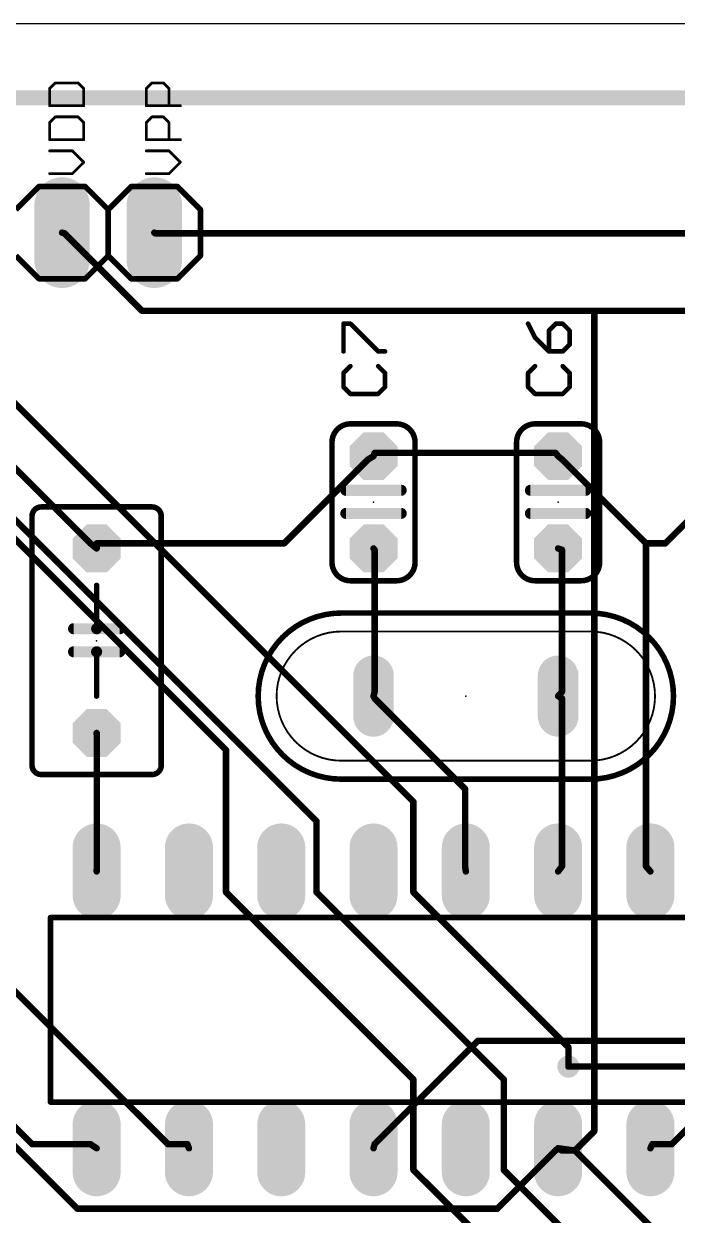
# Model space of a CAD drawing. Extents: x 0 to 100, y 0 to 50.
# Drawn here: x 22.17 to 40.15, y 17.25 to 50.04 of the extents above; entities that cross this region are included whole.
import ezdxf

# ---------------------------------------------------------------- set-up
doc = ezdxf.new("R2010")
doc.units = 0
for name, color, linetype in [('1', 14, 'CONTINUOUS'), ('16', 174, 'CONTINUOUS'), ('17', 94, 'CONTINUOUS'), ('18', 94, 'CONTINUOUS'), ('20', 178, 'CONTINUOUS'), ('21', 251, 'CONTINUOUS'), ('23', 178, 'CONTINUOUS'), ('25', 251, 'CONTINUOUS')]:
    doc.layers.add(name, color=color, linetype=linetype)

# ---------------------------------------------------------------- blocks, each defined once
blk = doc.blocks.new('OCTAGONP')
at = {"const_width": 0.5}
blk.add_lwpolyline([(-0.25, -0.1036), (-0.25, 0.1036), (-0.1036, 0.25), (0.1036, 0.25), (0.25, 0.1036), (0.25, -0.1036), (0.1036, -0.25), (-0.1036, -0.25), (-0.25, -0.1036), (-0.25, 0.1036)], dxfattribs=at)
blk = doc.blocks.new('LONGP100')
at = {"const_width": 1}
blk.add_lwpolyline([(-0.5, 0), (0.5, 0)], dxfattribs=at)
at = {"const_width": 0.5}
for points in [[(-0.5, 0.25, 1), (-0.5, -0.25)], [(0.5, -0.25, 1), (0.5, 0.25)]]:
    blk.add_lwpolyline(points, format="xyb", dxfattribs=at)
blk = doc.blocks.new('ROUNDV')
at = {"const_width": 0.5}
blk.add_lwpolyline([(0, -0.25, 1), (0, 0.25, 1), (0, -0.25)], format="xyb", dxfattribs=at)

msp = doc.modelspace()

# ---------------------------------------------------------------- linework, layer by layer
at = {"layer": '1', "const_width": 0.1778}
for points in [[(47.2948, 43.2054), (39.8272, 35.7378)], [(24.003, 35.7378), (20.8026, 38.9382)], [(31.6484, 38.0492), (29.337, 35.7378)], [(31.6484, 38.0492), (31.796, 38.138)], [(31.8262, 38.227), (31.796, 38.138)], [(31.8262, 38.227), (36.8046, 38.227)], [(36.8046, 38.227), (36.876, 38.138)], [(36.9824, 38.0492), (36.876, 38.138)], [(36.9824, 38.0492), (39.2938, 35.7378)], [(24.003, 35.7378), (24.176, 35.598)], [(24.1808, 35.7378), (24.176, 35.598)], [(29.337, 35.7378), (24.1808, 35.7378)], [(39.2938, 35.7378), (39.2938, 26.8478)], [(39.8272, 35.7378), (39.2938, 35.7378)], [(31.8262, 35.56), (31.796, 35.598)], [(31.8262, 35.56), (31.8262, 31.6484)], [(36.9824, 35.56), (36.876, 35.598)], [(36.9824, 35.56), (36.9824, 31.6484)], [(31.8262, 31.6484), (31.796, 31.534)], [(31.8262, 31.4706), (31.796, 31.534)], [(31.8262, 31.4706), (34.3154, 28.9814)], [(36.9824, 31.6484), (36.876, 31.534)], [(36.9824, 31.4706), (36.876, 31.534)], [(36.9824, 31.4706), (36.9824, 26.8478)], [(24.1808, 30.4038), (24.176, 30.518)], [(24.1808, 30.4038), (24.1808, 26.8478)], [(34.3154, 28.9814), (34.3154, 26.8478)], [(24.1808, 26.8478), (24.176, 26.708)], [(34.3154, 26.8478), (34.336, 26.708)], [(36.9824, 26.8478), (36.876, 26.708)], [(39.2938, 26.8478), (39.416, 26.708)], [(15.113, 26.4922), (22.4028, 19.2024)], [(31.8262, 19.2024), (34.671, 22.0472)], [(34.671, 22.0472), (59.0296, 22.0472)], [(37.1602, 21.336), (54.4068, 21.336)], [(23.6474, 17.4244), (20.8026, 20.2692)], [(22.4028, 19.2024), (24.003, 19.2024)], [(24.003, 19.2024), (24.176, 19.088)], [(31.8262, 19.2024), (31.796, 19.088)], [(36.8046, 19.0246), (35.2044, 17.4244)], [(36.8046, 19.0246), (36.876, 19.088)], [(35.2044, 17.4244), (23.6474, 17.4244)]]:
    msp.add_lwpolyline(points, dxfattribs=at)
at = {"layer": '1', "const_width": 0.0889}
for points in [[(31.6255, 38.0873, 1), (31.6713, 38.0111)], [(31.6798, 38.0178, 1), (31.617, 38.0806)], [(31.7539, 38.1523, 1), (31.8381, 38.1237)], [(31.8189, 38.0999, 1), (31.7731, 38.1761)], [(31.8262, 38.2715, 1), (31.8262, 38.1826)], [(31.8683, 38.2127, 1), (31.7841, 38.2413)], [(36.8393, 38.2548, 1), (36.7699, 38.1992)], [(36.8046, 38.1826, 1), (36.8046, 38.2715)], [(36.9045, 38.1721, 1), (36.8475, 38.1039)], [(36.8413, 38.1102, 1), (36.9107, 38.1658)], [(37.0138, 38.0806, 1), (36.951, 38.0178)], [(36.9539, 38.0151, 1), (37.0109, 38.0833)], [(24.0309, 35.7724, 1), (23.9751, 35.7032)], [(23.9716, 35.7064, 1), (24.0344, 35.7692)], [(24.1808, 35.7822, 1), (24.1808, 35.6934)], [(24.2252, 35.7363, 1), (24.1364, 35.7393)], [(29.3056, 35.7692, 1), (29.3684, 35.7064)], [(29.337, 35.6934, 1), (29.337, 35.7822)], [(39.2938, 35.7822, 1), (39.2938, 35.6934)], [(39.3383, 35.7378, 1), (39.2494, 35.7378)], [(39.2624, 35.7064, 1), (39.3252, 35.7692)], [(39.7958, 35.7692, 1), (39.8586, 35.7064)], [(39.8272, 35.6934, 1), (39.8272, 35.7822)], [(24.1316, 35.5995, 1), (24.2204, 35.5965)], [(24.1481, 35.5634, 1), (24.2039, 35.6326)], [(31.8308, 35.6257, 1), (31.7612, 35.5703)], [(31.8707, 35.56, 1), (31.7817, 35.56)], [(31.7914, 35.5323, 1), (31.861, 35.5877)], [(36.891, 35.6399, 1), (36.861, 35.5561)], [(37.0268, 35.56, 1), (36.938, 35.56)], [(36.9674, 35.5181, 1), (36.9974, 35.6019)], [(31.8361, 31.5531, 1), (31.7559, 31.5149)], [(31.753, 31.5453, 1), (31.839, 31.5227)], [(31.7817, 31.6484, 1), (31.8707, 31.6484)], [(31.8576, 31.502, 1), (31.7948, 31.4392)], [(31.8692, 31.6371, 1), (31.7832, 31.6597)], [(31.7861, 31.4515, 1), (31.8663, 31.4897)], [(36.8988, 31.5722, 1), (36.8532, 31.4958)], [(36.8435, 31.5643, 1), (36.9085, 31.5037)], [(36.938, 31.6484, 1), (37.0268, 31.6484)], [(37.0268, 31.4706, 1), (36.938, 31.4706)], [(37.0149, 31.6181, 1), (36.9499, 31.6787)], [(36.9596, 31.4324, 1), (37.0052, 31.5088)], [(24.2204, 30.5199, 1), (24.1316, 30.5161)], [(24.2253, 30.4038, 1), (24.1364, 30.4038)], [(24.1364, 30.4019, 1), (24.2252, 30.4057)], [(34.3599, 28.9814, 1), (34.271, 28.9814)], [(34.284, 28.95, 1), (34.3468, 29.0128)], [(24.2252, 26.8463, 1), (24.1364, 26.8493)], [(24.1364, 26.8478, 1), (24.2253, 26.8478)], [(34.3594, 26.8543, 1), (34.2714, 26.8413)], [(34.271, 26.8478, 1), (34.3599, 26.8478)], [(36.938, 26.8478, 1), (37.0268, 26.8478)], [(37.0178, 26.8209, 1), (36.947, 26.8747)], [(39.3273, 26.8771, 1), (39.2603, 26.8185)], [(39.2494, 26.8478, 1), (39.3383, 26.8478)], [(24.1316, 26.7095, 1), (24.2204, 26.7065)], [(34.292, 26.7015, 1), (34.38, 26.7145)], [(36.8406, 26.7349, 1), (36.9114, 26.6811)], [(39.3825, 26.6787, 1), (39.4495, 26.7373)], [(34.671, 22.0917, 1), (34.671, 22.0027)], [(34.7024, 22.0158, 1), (34.6396, 22.0786)], [(37.1602, 21.3805, 1), (37.1602, 21.2916)], [(22.4028, 19.2469, 1), (22.4028, 19.1579)], [(22.3714, 19.171, 1), (22.4342, 19.2338)], [(24.0275, 19.2395, 1), (23.9785, 19.1653)], [(24.003, 19.1579, 1), (24.003, 19.2469)], [(24.1515, 19.0509, 1), (24.2005, 19.1251)], [(31.753, 19.0993, 1), (31.839, 19.0767)], [(31.7948, 19.2338, 1), (31.8576, 19.171)], [(31.8692, 19.1911, 1), (31.7832, 19.2137)], [(36.7751, 19.0578, 1), (36.8341, 18.9914)], [(36.836, 18.9932, 1), (36.7732, 19.056)], [(36.9055, 19.0548, 1), (36.8465, 19.1212)], [(23.6474, 17.4689, 1), (23.6474, 17.38)], [(23.616, 17.393, 1), (23.6788, 17.4558)], [(35.173, 17.4558, 1), (35.2358, 17.393)], [(35.2044, 17.38, 1), (35.2044, 17.4689)]]:
    msp.add_lwpolyline(points, format="xyb", dxfattribs=at)
at = {"layer": '16'}
for points, const_width in [([(2, 48), (98, 48)], 0.4064), ([(23.2918, 44.2722), (23.224, 44.29)], 0.1778), ([(25.4254, 42.1386), (23.2918, 44.2722)], 0.1778), ([(25.781, 44.2722), (25.764, 44.29)], 0.1778), ([(50.3174, 44.2722), (25.781, 44.2722)], 0.1778), ([(18.3134, 43.2054), (32.893, 28.6258)], 0.1778), ([(15.6464, 42.1386), (27.7368, 30.0482)], 0.1778), ([(37.8714, 42.1386), (25.4254, 42.1386)], 0.1778), ([(49.0728, 42.1386), (37.8714, 42.1386)], 0.1778), ([(37.8714, 19.558), (37.8714, 42.1386)], 0.1778), ([(16.7132, 41.6052), (30.226, 28.0924)], 0.1778), ([(27.7368, 30.0482), (27.7368, 26.1366)], 0.1778), ([(32.893, 28.6258), (32.893, 26.1366)], 0.1778), ([(30.226, 28.0924), (30.226, 26.1366)], 0.1778), ([(27.7368, 26.1366), (32.893, 20.9804)], 0.1778), ([(30.226, 26.1366), (35.3822, 20.9804)], 0.1778), ([(32.893, 26.1366), (37.1602, 21.8694)], 0.1778), ([(19.9136, 25.4254), (26.1366, 19.2024)], 0.1778), ([(45.8724, 25.0698), (40.005, 19.2024)], 0.1778), ([(37.1602, 21.8694), (37.1602, 21.336)], 0.1778), ([(32.893, 20.9804), (32.893, 18.4912)], 0.1778), ([(35.3822, 20.9804), (35.3822, 18.4912)], 0.1778), ([(37.338, 19.0246), (37.8714, 19.558)], 0.1778), ([(26.1366, 19.2024), (26.67, 19.2024)], 0.1778), ([(26.67, 19.2024), (26.716, 19.088)], 0.1778), ([(36.9824, 19.0246), (36.876, 19.088)], 0.1778), ([(37.338, 19.0246), (36.876, 19.088)], 0.1778), ([(37.338, 19.0246), (36.9824, 19.0246)], 0.1778), ([(40.894, 15.4686), (37.338, 19.0246)], 0.1778), ([(39.4716, 19.2024), (39.416, 19.088)], 0.1778), ([(40.005, 19.2024), (39.4716, 19.2024)], 0.1778), ([(32.893, 18.4912), (38.4048, 12.9794)], 0.1778), ([(35.3822, 18.4912), (40.5384, 13.335)], 0.1778)]:
    msp.add_lwpolyline(points, dxfattribs=dict(at, const_width=const_width))
at = {"layer": '16', "const_width": 0.0889}
for points in [[(23.2353, 44.333, 1), (23.2127, 44.247)], [(23.3232, 44.3036, 1), (23.2604, 44.2408)], [(23.2805, 44.2292, 1), (23.3031, 44.3152)], [(25.7961, 44.3207, 1), (25.7319, 44.2593)], [(25.781, 44.3167, 1), (25.781, 44.2278)], [(25.7489, 44.2415, 1), (25.8131, 44.3029)], [(25.4254, 42.1831, 1), (25.4254, 42.0942)], [(25.394, 42.1072, 1), (25.4568, 42.17)], [(37.8714, 42.1831, 1), (37.8714, 42.0942)], [(37.9158, 42.1386, 1), (37.827, 42.1386)], [(37.8714, 42.0942, 1), (37.8714, 42.1831)], [(27.7813, 30.0482, 1), (27.6924, 30.0482)], [(27.7054, 30.0168, 1), (27.7682, 30.0796)], [(32.9374, 28.6258, 1), (32.8486, 28.6258)], [(32.8616, 28.5944, 1), (32.9244, 28.6572)], [(30.2705, 28.0924, 1), (30.1816, 28.0924)], [(30.1946, 28.061, 1), (30.2574, 28.1238)], [(27.7682, 26.168, 1), (27.7054, 26.1052)], [(27.6924, 26.1366, 1), (27.7813, 26.1366)], [(30.2574, 26.168, 1), (30.1946, 26.1052)], [(30.1816, 26.1366, 1), (30.2705, 26.1366)], [(32.9244, 26.168, 1), (32.8616, 26.1052)], [(32.8486, 26.1366, 1), (32.9374, 26.1366)], [(37.2047, 21.8694, 1), (37.1158, 21.8694)], [(37.1288, 21.838, 1), (37.1916, 21.9008)], [(37.1158, 21.336, 1), (37.2047, 21.336)], [(32.9374, 20.9804, 1), (32.8486, 20.9804)], [(32.8616, 20.949, 1), (32.9244, 21.0118)], [(35.4267, 20.9804, 1), (35.3378, 20.9804)], [(35.3508, 20.949, 1), (35.4136, 21.0118)], [(37.827, 19.558, 1), (37.9158, 19.558)], [(37.9028, 19.5266, 1), (37.84, 19.5894)], [(26.1366, 19.2469, 1), (26.1366, 19.1579)], [(26.1052, 19.171, 1), (26.168, 19.2338)], [(26.7112, 19.219, 1), (26.6288, 19.1858)], [(26.67, 19.1579, 1), (26.67, 19.2469)], [(26.6748, 19.0714, 1), (26.7572, 19.1046)], [(36.8988, 19.1262, 1), (36.8532, 19.0498)], [(36.882, 19.132, 1), (36.87, 19.044)], [(36.9824, 19.0691, 1), (36.9824, 18.9801)], [(36.9596, 18.9864, 1), (37.0052, 19.0628)], [(37.3694, 19.056, 1), (37.3066, 18.9932)], [(37.3066, 19.056, 1), (37.3694, 18.9932)], [(37.332, 18.9806, 1), (37.344, 19.0686)], [(37.338, 18.9801, 1), (37.338, 19.0691)], [(39.376, 19.1074, 1), (39.456, 19.0686)], [(39.4716, 19.2469, 1), (39.4716, 19.1579)], [(39.5116, 19.183, 1), (39.4316, 19.2218)], [(39.9736, 19.2338, 1), (40.0364, 19.171)], [(40.005, 19.1579, 1), (40.005, 19.2469)], [(32.9244, 18.5226, 1), (32.8616, 18.4598)], [(32.8486, 18.4912, 1), (32.9374, 18.4912)], [(35.4136, 18.5226, 1), (35.3508, 18.4598)], [(35.3378, 18.4912, 1), (35.4267, 18.4912)]]:
    msp.add_lwpolyline(points, format="xyb", dxfattribs=at)
at = {"layer": '20'}
msp.add_line((100.046, 50.038), (0.046, 50.038), dxfattribs=at)
at = {"layer": '21'}
for points, const_width in [([(23.0381, 48.4122), (22.8813, 48.2554)], 0.0762), ([(22.8813, 48.2554), (22.8813, 47.7851)], 0.0762), ([(23.6651, 48.4122), (23.0381, 48.4122)], 0.0762), ([(23.8219, 48.2554), (23.6651, 48.4122)], 0.0762), ([(23.8219, 47.7851), (23.8219, 48.2554)], 0.0762), ([(25.5413, 48.2554), (25.6981, 48.4122)], 0.0762), ([(25.5413, 47.7851), (25.5413, 48.2554)], 0.0762), ([(25.6981, 48.4122), (26.0116, 48.4122)], 0.0762), ([(26.0116, 48.4122), (26.1684, 48.2554)], 0.0762), ([(26.1684, 48.2554), (26.1684, 47.7851)], 0.0762), ([(22.8813, 47.7851), (23.8219, 47.7851)], 0.0762), ([(26.4819, 47.7851), (25.5413, 47.7851)], 0.0762), ([(23.0381, 47.4767), (22.8813, 47.3199)], 0.0762), ([(22.8813, 47.3199), (22.8813, 46.8496)], 0.0762), ([(23.6651, 47.4767), (23.0381, 47.4767)], 0.0762), ([(23.8219, 47.3199), (23.6651, 47.4767)], 0.0762), ([(23.8219, 46.8496), (23.8219, 47.3199)], 0.0762), ([(25.5413, 47.3199), (25.6981, 47.4767)], 0.0762), ([(25.5413, 46.8496), (25.5413, 47.3199)], 0.0762), ([(25.6981, 47.4767), (26.0116, 47.4767)], 0.0762), ([(26.0116, 47.4767), (26.1684, 47.3199)], 0.0762), ([(26.1684, 47.3199), (26.1684, 46.8496)], 0.0762), ([(22.8813, 46.8496), (23.8219, 46.8496)], 0.0762), ([(23.5084, 46.5412), (22.8813, 46.5412)], 0.0762), ([(23.8219, 46.2276), (23.5084, 46.5412)], 0.0762), ([(26.4819, 46.8496), (25.5413, 46.8496)], 0.0762), ([(26.1684, 46.5412), (25.5413, 46.5412)], 0.0762), ([(26.4819, 46.2276), (26.1684, 46.5412)], 0.0762), ([(23.5084, 45.9141), (23.8219, 46.2276)], 0.0762), ([(26.1684, 45.9141), (26.4819, 46.2276)], 0.0762), ([(22.8813, 45.9141), (23.5084, 45.9141)], 0.0762), ([(25.5413, 45.9141), (26.1684, 45.9141)], 0.0762), ([(21.954, 44.925), (22.589, 45.56)], 0.1524), ([(22.589, 45.56), (23.859, 45.56)], 0.1524), ([(23.859, 45.56), (24.494, 44.925)], 0.1524), ([(24.494, 44.925), (25.129, 45.56)], 0.1524), ([(25.129, 45.56), (26.399, 45.56)], 0.1524), ([(27.034, 44.925), (26.399, 45.56)], 0.1524), ([(24.494, 43.655), (24.494, 44.925)], 0.1524), ([(27.034, 43.655), (27.034, 44.925)], 0.1524), ([(22.589, 43.02), (21.954, 43.655)], 0.1524), ([(24.494, 43.655), (23.859, 43.02)], 0.1524), ([(25.129, 43.02), (24.494, 43.655)], 0.1524), ([(26.399, 43.02), (27.034, 43.655)], 0.1524), ([(23.859, 43.02), (22.589, 43.02)], 0.1524), ([(26.399, 43.02), (25.129, 43.02)], 0.1524), ([(32.431, 39.027), (31.161, 39.027)], 0.1524), ([(37.511, 39.027), (36.241, 39.027)], 0.1524), ([(30.653, 38.519), (30.653, 35.217)], 0.1524), ([(32.939, 38.519), (32.939, 35.217)], 0.1524), ([(35.733, 38.519), (35.733, 35.217)], 0.1524), ([(38.019, 38.519), (38.019, 35.217)], 0.1524), ([(31.034, 37.1982), (32.558, 37.1982)], 0.3048), ([(36.114, 37.1982), (37.638, 37.1982)], 0.3048), ([(25.7, 36.741), (22.652, 36.741)], 0.1524), ([(22.398, 36.487), (22.398, 29.629)], 0.1524), ([(25.954, 29.629), (25.954, 36.487)], 0.1524), ([(31.034, 36.5632), (32.558, 36.5632)], 0.3048), ([(36.114, 36.5632), (37.638, 36.5632)], 0.3048), ([(32.431, 34.709), (31.161, 34.709)], 0.1524), ([(37.511, 34.709), (36.241, 34.709)], 0.1524), ([(24.176, 33.3882), (24.176, 34.582)], 0.1524), ([(37.765, 33.82), (30.907, 33.82)], 0.1524), ([(23.541, 33.3882), (24.176, 33.3882)], 0.3048), ([(24.176, 33.3882), (24.811, 33.3882)], 0.3048), ([(37.765, 33.312), (30.907, 33.312)], 0.0508), ([(23.541, 32.7532), (24.176, 32.7532)], 0.3048), ([(24.176, 32.7532), (24.811, 32.7532)], 0.3048), ([(24.176, 32.7532), (24.176, 31.534)], 0.1524), ([(30.907, 29.756), (37.765, 29.756)], 0.0508), ([(22.652, 29.375), (25.7, 29.375)], 0.1524), ([(30.907, 29.248), (37.765, 29.248)], 0.1524), ([(22.906, 25.438), (22.906, 20.358)], 0.1524), ([(58.339, 25.438), (22.906, 25.438)], 0.1524), ([(58.466, 20.358), (22.906, 20.358)], 0.1524)]:
    msp.add_lwpolyline(points, dxfattribs=dict(at, const_width=const_width))
for points, const_width in [([(22.9003, 48.2554, 1), (22.8622, 48.2554)], 0.0381), ([(22.8678, 48.2689, 1), (22.8948, 48.242)], 0.0381), ([(23.0381, 48.4313, 1), (23.0381, 48.3932)], 0.0381), ([(23.0515, 48.3987, 1), (23.0246, 48.4257)], 0.0381), ([(23.6786, 48.4257, 1), (23.6517, 48.3987)], 0.0381), ([(23.6651, 48.3932, 1), (23.6651, 48.4313)], 0.0381), ([(23.8409, 48.2554, 1), (23.8028, 48.2554)], 0.0381), ([(23.8084, 48.242, 1), (23.8354, 48.2689)], 0.0381), ([(25.5603, 48.2554, 1), (25.5222, 48.2554)], 0.0381), ([(25.5278, 48.2689, 1), (25.5548, 48.242)], 0.0381), ([(25.6981, 48.4313, 1), (25.6981, 48.3932)], 0.0381), ([(25.7115, 48.3987, 1), (25.6846, 48.4257)], 0.0381), ([(26.0251, 48.4257, 1), (25.9981, 48.3987)], 0.0381), ([(26.0116, 48.3932, 1), (26.0116, 48.4313)], 0.0381), ([(26.1874, 48.2554, 1), (26.1493, 48.2554)], 0.0381), ([(26.1549, 48.242, 1), (26.1818, 48.2689)], 0.0381), ([(22.8813, 47.8042, 1), (22.8813, 47.7661)], 0.0381), ([(22.8622, 47.7851, 1), (22.9003, 47.7851)], 0.0381), ([(23.8028, 47.7851, 1), (23.8409, 47.7851)], 0.0381), ([(23.8219, 47.7661, 1), (23.8219, 47.8042)], 0.0381), ([(25.5413, 47.8042, 1), (25.5413, 47.7661)], 0.0381), ([(25.5222, 47.7851, 1), (25.5603, 47.7851)], 0.0381), ([(26.1493, 47.7851, 1), (26.1874, 47.7851)], 0.0381), ([(26.4819, 47.7661, 1), (26.4819, 47.8042)], 0.0381), ([(22.9003, 47.3199, 1), (22.8622, 47.3199)], 0.0381), ([(22.8678, 47.3334, 1), (22.8948, 47.3064)], 0.0381), ([(23.0381, 47.4957, 1), (23.0381, 47.4576)], 0.0381), ([(23.0515, 47.4632, 1), (23.0246, 47.4902)], 0.0381), ([(23.6786, 47.4902, 1), (23.6517, 47.4632)], 0.0381), ([(23.6651, 47.4576, 1), (23.6651, 47.4957)], 0.0381), ([(23.8409, 47.3199, 1), (23.8028, 47.3199)], 0.0381), ([(23.8084, 47.3064, 1), (23.8354, 47.3334)], 0.0381), ([(25.5603, 47.3199, 1), (25.5222, 47.3199)], 0.0381), ([(25.5278, 47.3334, 1), (25.5548, 47.3064)], 0.0381), ([(25.6981, 47.4957, 1), (25.6981, 47.4576)], 0.0381), ([(25.7115, 47.4632, 1), (25.6846, 47.4902)], 0.0381), ([(26.0251, 47.4902, 1), (25.9981, 47.4632)], 0.0381), ([(26.0116, 47.4576, 1), (26.0116, 47.4957)], 0.0381), ([(26.1874, 47.3199, 1), (26.1493, 47.3199)], 0.0381), ([(26.1549, 47.3064, 1), (26.1818, 47.3334)], 0.0381), ([(22.8813, 46.8687, 1), (22.8813, 46.8306)], 0.0381), ([(22.8622, 46.8496, 1), (22.9003, 46.8496)], 0.0381), ([(22.8813, 46.5602, 1), (22.8813, 46.5221)], 0.0381), ([(23.5218, 46.5546, 1), (23.4949, 46.5277)], 0.0381), ([(23.5084, 46.5221, 1), (23.5084, 46.5602)], 0.0381), ([(23.8028, 46.8496, 1), (23.8409, 46.8496)], 0.0381), ([(23.8219, 46.8306, 1), (23.8219, 46.8687)], 0.0381), ([(25.5413, 46.8687, 1), (25.5413, 46.8306)], 0.0381), ([(25.5222, 46.8496, 1), (25.5603, 46.8496)], 0.0381), ([(25.5413, 46.5602, 1), (25.5413, 46.5221)], 0.0381), ([(26.1493, 46.8496, 1), (26.1874, 46.8496)], 0.0381), ([(26.1818, 46.5546, 1), (26.1549, 46.5277)], 0.0381), ([(26.1684, 46.5221, 1), (26.1684, 46.5602)], 0.0381), ([(26.4819, 46.8306, 1), (26.4819, 46.8687)], 0.0381), ([(23.8354, 46.2142, 1), (23.8084, 46.2411)], 0.0381), ([(23.8084, 46.2142, 1), (23.8354, 46.2411)], 0.0381), ([(26.4954, 46.2142, 1), (26.4684, 46.2411)], 0.0381), ([(26.4684, 46.2142, 1), (26.4954, 46.2411)], 0.0381), ([(22.8813, 45.9332, 1), (22.8813, 45.8951)], 0.0381), ([(23.4949, 45.9276, 1), (23.5218, 45.9006)], 0.0381), ([(23.5084, 45.8951, 1), (23.5084, 45.9332)], 0.0381), ([(25.5413, 45.9332, 1), (25.5413, 45.8951)], 0.0381), ([(26.1549, 45.9276, 1), (26.1818, 45.9006)], 0.0381), ([(26.1684, 45.8951, 1), (26.1684, 45.9332)], 0.0381), ([(22.589, 45.5981, 1), (22.589, 45.5219)], 0.0762), ([(22.6159, 45.5331, 1), (22.5621, 45.5869)], 0.0762), ([(23.8859, 45.5869, 1), (23.8321, 45.5331)], 0.0762), ([(23.859, 45.5219, 1), (23.859, 45.5981)], 0.0762), ([(25.129, 45.5981, 1), (25.129, 45.5219)], 0.0762), ([(25.1559, 45.5331, 1), (25.1021, 45.5869)], 0.0762), ([(26.4259, 45.5869, 1), (26.3721, 45.5331)], 0.0762), ([(26.399, 45.5219, 1), (26.399, 45.5981)], 0.0762), ([(24.5321, 44.925, 1), (24.4559, 44.925)], 0.0762), ([(24.4671, 44.9519, 1), (24.5209, 44.8981)], 0.0762), ([(24.4671, 44.8981, 1), (24.5209, 44.9519)], 0.0762), ([(27.0721, 44.925, 1), (26.9959, 44.925)], 0.0762), ([(27.0071, 44.8981, 1), (27.0609, 44.9519)], 0.0762), ([(24.4559, 43.655, 1), (24.5321, 43.655)], 0.0762), ([(24.5209, 43.6819, 1), (24.4671, 43.6281)], 0.0762), ([(24.5209, 43.6281, 1), (24.4671, 43.6819)], 0.0762), ([(26.9959, 43.655, 1), (27.0721, 43.655)], 0.0762), ([(27.0609, 43.6281, 1), (27.0071, 43.6819)], 0.0762), ([(22.589, 43.0581, 1), (22.589, 42.9819)], 0.0762), ([(22.5621, 42.9931, 1), (22.6159, 43.0469)], 0.0762), ([(23.8321, 43.0469, 1), (23.8859, 42.9931)], 0.0762), ([(23.859, 42.9819, 1), (23.859, 43.0581)], 0.0762), ([(25.129, 43.0581, 1), (25.129, 42.9819)], 0.0762), ([(25.1021, 42.9931, 1), (25.1559, 43.0469)], 0.0762), ([(26.3721, 43.0469, 1), (26.4259, 42.9931)], 0.0762), ([(26.399, 42.9819, 1), (26.399, 43.0581)], 0.0762), ([(31.161, 39.027, 0.4142), (30.653, 38.519)], 0.1524), ([(31.161, 39.0651, 1), (31.161, 38.9889)], 0.0762), ([(31.161, 38.9889, 1), (31.161, 39.0651)], 0.0762), ([(32.939, 38.519, 0.4142), (32.431, 39.027)], 0.1524), ([(32.431, 39.0651, 1), (32.431, 38.9889)], 0.0762), ([(32.431, 38.9889, 1), (32.431, 39.0651)], 0.0762), ([(36.241, 39.027, 0.4142), (35.733, 38.519)], 0.1524), ([(36.241, 39.0651, 1), (36.241, 38.9889)], 0.0762), ([(36.241, 38.9889, 1), (36.241, 39.0651)], 0.0762), ([(38.019, 38.519, 0.4142), (37.511, 39.027)], 0.1524), ([(37.511, 39.0651, 1), (37.511, 38.9889)], 0.0762), ([(37.511, 38.9889, 1), (37.511, 39.0651)], 0.0762), ([(30.6911, 38.519, 1), (30.6149, 38.519)], 0.0762), ([(30.6149, 38.519, 1), (30.6911, 38.519)], 0.0762), ([(32.9771, 38.519, 1), (32.9009, 38.519)], 0.0762), ([(32.9009, 38.519, 1), (32.9771, 38.519)], 0.0762), ([(35.7711, 38.519, 1), (35.6949, 38.519)], 0.0762), ([(35.6949, 38.519, 1), (35.7711, 38.519)], 0.0762), ([(38.0571, 38.519, 1), (37.9809, 38.519)], 0.0762), ([(37.9809, 38.519, 1), (38.0571, 38.519)], 0.0762), ([(31.034, 37.2744, 1), (31.034, 37.122)], 0.1524), ([(32.558, 37.122, 1), (32.558, 37.2744)], 0.1524), ([(36.114, 37.2744, 1), (36.114, 37.122)], 0.1524), ([(37.638, 37.122, 1), (37.638, 37.2744)], 0.1524), ([(22.652, 36.741, 0.4142), (22.398, 36.487)], 0.1524), ([(22.652, 36.7791, 1), (22.652, 36.7029)], 0.0762), ([(22.652, 36.7029, 1), (22.652, 36.7791)], 0.0762), ([(25.954, 36.487, 0.4142), (25.7, 36.741)], 0.1524), ([(25.7, 36.7791, 1), (25.7, 36.7029)], 0.0762), ([(25.7, 36.7029, 1), (25.7, 36.7791)], 0.0762), ([(22.4361, 36.487, 1), (22.3599, 36.487)], 0.0762), ([(22.3599, 36.487, 1), (22.4361, 36.487)], 0.0762), ([(25.9921, 36.487, 1), (25.9159, 36.487)], 0.0762), ([(25.9159, 36.487, 1), (25.9921, 36.487)], 0.0762), ([(31.034, 36.6394, 1), (31.034, 36.487)], 0.1524), ([(32.558, 36.487, 1), (32.558, 36.6394)], 0.1524), ([(36.114, 36.6394, 1), (36.114, 36.487)], 0.1524), ([(37.638, 36.487, 1), (37.638, 36.6394)], 0.1524), ([(30.653, 35.217, 0.4142), (31.161, 34.709)], 0.1524), ([(30.6911, 35.217, 1), (30.6149, 35.217)], 0.0762), ([(30.6149, 35.217, 1), (30.6911, 35.217)], 0.0762), ([(32.431, 34.709, 0.4142), (32.939, 35.217)], 0.1524), ([(32.9771, 35.217, 1), (32.9009, 35.217)], 0.0762), ([(32.9009, 35.217, 1), (32.9771, 35.217)], 0.0762), ([(35.733, 35.217, 0.4142), (36.241, 34.709)], 0.1524), ([(35.7711, 35.217, 1), (35.6949, 35.217)], 0.0762), ([(35.6949, 35.217, 1), (35.7711, 35.217)], 0.0762), ([(37.511, 34.709, 0.4142), (38.019, 35.217)], 0.1524), ([(38.0571, 35.217, 1), (37.9809, 35.217)], 0.0762), ([(37.9809, 35.217, 1), (38.0571, 35.217)], 0.0762), ([(31.161, 34.7471, 1), (31.161, 34.6709)], 0.0762), ([(31.161, 34.6709, 1), (31.161, 34.7471)], 0.0762), ([(32.431, 34.7471, 1), (32.431, 34.6709)], 0.0762), ([(32.431, 34.6709, 1), (32.431, 34.7471)], 0.0762), ([(36.241, 34.7471, 1), (36.241, 34.6709)], 0.0762), ([(36.241, 34.6709, 1), (36.241, 34.7471)], 0.0762), ([(37.511, 34.7471, 1), (37.511, 34.6709)], 0.0762), ([(37.511, 34.6709, 1), (37.511, 34.7471)], 0.0762), ([(24.2141, 34.582, 1), (24.1379, 34.582)], 0.0762), ([(30.907, 33.82, 1), (30.907, 29.248)], 0.1524), ([(30.907, 33.8581, 1), (30.907, 33.7819)], 0.0762), ([(30.907, 33.7819, 1), (30.907, 33.8581)], 0.0762), ([(37.765, 29.248, 1), (37.765, 33.82)], 0.1524), ([(37.765, 33.8581, 1), (37.765, 33.7819)], 0.0762), ([(37.765, 33.7819, 1), (37.765, 33.8581)], 0.0762), ([(23.541, 33.4644, 1), (23.541, 33.312)], 0.1524), ([(24.176, 33.4644, 1), (24.176, 33.312)], 0.1524), ([(24.176, 33.312, 1), (24.176, 33.4644)], 0.1524), ([(24.811, 33.312, 1), (24.811, 33.4644)], 0.1524), ([(24.1379, 33.3882, 1), (24.2141, 33.3882)], 0.0762), ([(30.907, 33.312, 1), (30.907, 29.756)], 0.0508), ([(30.907, 33.3247, 1), (30.907, 33.2993)], 0.0254), ([(30.907, 33.2993, 1), (30.907, 33.3247)], 0.0254), ([(37.765, 29.756, 1), (37.765, 33.312)], 0.0508), ([(37.765, 33.3247, 1), (37.765, 33.2993)], 0.0254), ([(37.765, 33.2993, 1), (37.765, 33.3247)], 0.0254), ([(23.541, 32.8294, 1), (23.541, 32.677)], 0.1524), ([(24.176, 32.8294, 1), (24.176, 32.677)], 0.1524), ([(24.176, 32.677, 1), (24.176, 32.8294)], 0.1524), ([(24.2141, 32.7532, 1), (24.1379, 32.7532)], 0.0762), ([(24.811, 32.677, 1), (24.811, 32.8294)], 0.1524), ([(24.1379, 31.534, 1), (24.2141, 31.534)], 0.0762), ([(22.398, 29.629, 0.4142), (22.652, 29.375)], 0.1524), ([(22.4361, 29.629, 1), (22.3599, 29.629)], 0.0762), ([(22.3599, 29.629, 1), (22.4361, 29.629)], 0.0762), ([(25.7, 29.375, 0.4142), (25.954, 29.629)], 0.1524), ([(25.9921, 29.629, 1), (25.9159, 29.629)], 0.0762), ([(25.9159, 29.629, 1), (25.9921, 29.629)], 0.0762), ([(30.907, 29.7687, 1), (30.907, 29.7433)], 0.0254), ([(30.907, 29.7433, 1), (30.907, 29.7687)], 0.0254), ([(37.765, 29.7687, 1), (37.765, 29.7433)], 0.0254), ([(37.765, 29.7433, 1), (37.765, 29.7687)], 0.0254), ([(22.652, 29.4131, 1), (22.652, 29.3369)], 0.0762), ([(22.652, 29.3369, 1), (22.652, 29.4131)], 0.0762), ([(25.7, 29.4131, 1), (25.7, 29.3369)], 0.0762), ([(25.7, 29.3369, 1), (25.7, 29.4131)], 0.0762), ([(30.907, 29.2861, 1), (30.907, 29.2099)], 0.0762), ([(30.907, 29.2099, 1), (30.907, 29.2861)], 0.0762), ([(37.765, 29.2861, 1), (37.765, 29.2099)], 0.0762), ([(37.765, 29.2099, 1), (37.765, 29.2861)], 0.0762), ([(22.9441, 25.438, 1), (22.8679, 25.438)], 0.0762), ([(22.906, 25.4761, 1), (22.906, 25.3999)], 0.0762), ([(22.906, 20.3961, 1), (22.906, 20.3199)], 0.0762), ([(22.8679, 20.358, 1), (22.9441, 20.358)], 0.0762)]:
    msp.add_lwpolyline(points, format="xyb", dxfattribs=dict(at, const_width=const_width))
at = {"layer": '23'}
for p in [(31.796, 36.868), (36.876, 36.868), (24.176, 33.058), (34.336, 31.534)]:
    msp.add_point(p, dxfattribs=at)
at = {"layer": '25', "const_width": 0.0635}
for points in [[(30.9695, 41.8163, 1), (30.9695, 41.7528)], [(31.0013, 41.7845, 1), (30.9378, 41.7845)], [(31.1826, 41.807, 1), (31.1377, 41.7621)], [(31.1602, 41.7528, 1), (31.1602, 41.8163)], [(36.0779, 41.7987, 1), (36.0211, 41.7703)], [(36.6533, 41.5939, 1), (36.5898, 41.5939)], [(36.5991, 41.6163, 1), (36.644, 41.5714)], [(36.8122, 41.8163, 1), (36.8122, 41.7528)], [(36.8346, 41.7621, 1), (36.7897, 41.807)], [(37.0253, 41.807, 1), (36.9804, 41.7621)], [(37.0028, 41.7528, 1), (37.0028, 41.8163)], [(37.2253, 41.5939, 1), (37.1617, 41.5939)], [(37.171, 41.5714, 1), (37.216, 41.6163)], [(36.2626, 41.4257, 1), (36.2177, 41.3808)], [(36.2118, 41.389, 1), (36.2686, 41.4174)], [(30.9378, 41.0219, 1), (31.0013, 41.0219)], [(31.9228, 41.0536, 1), (31.9228, 40.9901)], [(31.9004, 40.9994, 1), (31.9453, 41.0443)], [(32.1135, 40.9901, 1), (32.1135, 41.0536)], [(36.6215, 41.0536, 1), (36.6215, 40.9901)], [(36.5898, 41.0219, 1), (36.6533, 41.0219)], [(36.5991, 40.9994, 1), (36.644, 41.0443)], [(36.9804, 41.0443, 1), (37.0253, 40.9994)], [(37.0028, 40.9901, 1), (37.0028, 41.0536)], [(37.1617, 41.2126, 1), (37.2253, 41.2126)], [(37.216, 41.1901, 1), (37.171, 41.235)], [(31.1826, 40.5927, 1), (31.1377, 40.6376)], [(31.9453, 40.6376, 1), (31.9004, 40.5927)], [(36.2626, 40.5927, 1), (36.2177, 40.6376)], [(37.0253, 40.6376, 1), (36.9804, 40.5927)], [(31.0013, 40.4245, 1), (30.9378, 40.4245)], [(30.9471, 40.4469, 1), (30.992, 40.402)], [(32.1453, 40.4245, 1), (32.0817, 40.4245)], [(32.091, 40.402, 1), (32.136, 40.4469)], [(36.0813, 40.4245, 1), (36.0178, 40.4245)], [(36.0271, 40.4469, 1), (36.072, 40.402)], [(37.2253, 40.4245, 1), (37.1617, 40.4245)], [(37.171, 40.402, 1), (37.216, 40.4469)], [(30.9378, 40.0432, 1), (31.0013, 40.0432)], [(30.992, 40.0656, 1), (30.9471, 40.0207)], [(32.0817, 40.0432, 1), (32.1453, 40.0432)], [(32.136, 40.0207, 1), (32.091, 40.0656)], [(36.0178, 40.0432, 1), (36.0813, 40.0432)], [(36.072, 40.0656, 1), (36.0271, 40.0207)], [(37.1617, 40.0432, 1), (37.2253, 40.0432)], [(37.216, 40.0207, 1), (37.171, 40.0656)], [(31.1602, 39.8843, 1), (31.1602, 39.8207)], [(31.1377, 39.83, 1), (31.1826, 39.875)], [(31.9004, 39.875, 1), (31.9453, 39.83)], [(31.9228, 39.8207, 1), (31.9228, 39.8843)], [(36.2402, 39.8843, 1), (36.2402, 39.8207)], [(36.2177, 39.83, 1), (36.2626, 39.875)], [(36.9804, 39.875, 1), (37.0253, 39.83)], [(37.0028, 39.8207, 1), (37.0028, 39.8843)]]:
    msp.add_lwpolyline(points, format="xyb", dxfattribs=at)
at = {"layer": '25', "const_width": 0.127}
for points in [[(30.9695, 41.0219), (30.9695, 41.7845)], [(30.9695, 41.7845), (31.1602, 41.7845)], [(31.1602, 41.7845), (31.9228, 41.0219)], [(36.0495, 41.7845), (36.2402, 41.4032)], [(36.8122, 41.7845), (36.6215, 41.5939)], [(36.6215, 41.5939), (36.6215, 41.0219)], [(37.0028, 41.7845), (36.8122, 41.7845)], [(37.1935, 41.5939), (37.0028, 41.7845)], [(37.1935, 41.2126), (37.1935, 41.5939)], [(36.2402, 41.4032), (36.6215, 41.0219)], [(31.9228, 41.0219), (32.1135, 41.0219)], [(36.6215, 41.0219), (37.0028, 41.0219)], [(37.0028, 41.0219), (37.1935, 41.2126)], [(31.1602, 40.6151), (30.9695, 40.4245)], [(32.1135, 40.4245), (31.9228, 40.6151)], [(36.2402, 40.6151), (36.0495, 40.4245)], [(37.1935, 40.4245), (37.0028, 40.6151)], [(30.9695, 40.4245), (30.9695, 40.0432)], [(32.1135, 40.0432), (32.1135, 40.4245)], [(36.0495, 40.4245), (36.0495, 40.0432)], [(37.1935, 40.0432), (37.1935, 40.4245)], [(30.9695, 40.0432), (31.1602, 39.8525)], [(31.9228, 39.8525), (32.1135, 40.0432)], [(36.0495, 40.0432), (36.2402, 39.8525)], [(37.0028, 39.8525), (37.1935, 40.0432)], [(31.1602, 39.8525), (31.9228, 39.8525)], [(36.2402, 39.8525), (37.0028, 39.8525)]]:
    msp.add_lwpolyline(points, dxfattribs=at)

# ---------------------------------------------------------------- block references
at = {"layer": '17'}
for name, p, xscale, yscale, rotation in [('LONGP100', (23.224, 44.29), 1.524, 1.524, 270), ('LONGP100', (23.224, 44.29), 1.524, 1.524, 270), ('LONGP100', (25.764, 44.29), 1.524, 1.524, 270), ('LONGP100', (25.764, 44.29), 1.524, 1.524, 270), ('OCTAGONP', (31.796, 38.138), 1.3208, 1.3208, 90), ('OCTAGONP', (31.796, 38.138), 1.3208, 1.3208, 90), ('OCTAGONP', (36.876, 38.138), 1.3208, 1.3208, 90), ('OCTAGONP', (36.876, 38.138), 1.3208, 1.3208, 90), ('OCTAGONP', (24.176, 35.598), 1.3208, 1.3208, 90), ('OCTAGONP', (24.176, 35.598), 1.3208, 1.3208, 90), ('OCTAGONP', (31.796, 35.598), 1.3208, 1.3208, 90), ('OCTAGONP', (31.796, 35.598), 1.3208, 1.3208, 90), ('OCTAGONP', (36.876, 35.598), 1.3208, 1.3208, 90), ('OCTAGONP', (36.876, 35.598), 1.3208, 1.3208, 90), ('LONGP100', (31.796, 31.534), 1.1176, 1.1176, 90), ('LONGP100', (31.796, 31.534), 1.1176, 1.1176, 90), ('LONGP100', (36.876, 31.534), 1.1176, 1.1176, 90), ('LONGP100', (36.876, 31.534), 1.1176, 1.1176, 90), ('OCTAGONP', (24.176, 30.518), 1.3208, 1.3208, 90), ('OCTAGONP', (24.176, 30.518), 1.3208, 1.3208, 90), ('LONGP100', (24.176, 26.708), 1.3208, 1.3208, 270), ('LONGP100', (24.176, 26.708), 1.3208, 1.3208, 270), ('LONGP100', (26.716, 26.708), 1.3208, 1.3208, 270), ('LONGP100', (26.716, 26.708), 1.3208, 1.3208, 270), ('LONGP100', (29.256, 26.708), 1.3208, 1.3208, 270), ('LONGP100', (29.256, 26.708), 1.3208, 1.3208, 270), ('LONGP100', (31.796, 26.708), 1.3208, 1.3208, 270), ('LONGP100', (31.796, 26.708), 1.3208, 1.3208, 270), ('LONGP100', (34.336, 26.708), 1.3208, 1.3208, 270), ('LONGP100', (34.336, 26.708), 1.3208, 1.3208, 270), ('LONGP100', (36.876, 26.708), 1.3208, 1.3208, 270), ('LONGP100', (36.876, 26.708), 1.3208, 1.3208, 270), ('LONGP100', (39.416, 26.708), 1.3208, 1.3208, 270), ('LONGP100', (39.416, 26.708), 1.3208, 1.3208, 270), ('LONGP100', (24.176, 19.088), 1.3208, 1.3208, 270), ('LONGP100', (24.176, 19.088), 1.3208, 1.3208, 270), ('LONGP100', (26.716, 19.088), 1.3208, 1.3208, 270), ('LONGP100', (26.716, 19.088), 1.3208, 1.3208, 270), ('LONGP100', (29.256, 19.088), 1.3208, 1.3208, 270), ('LONGP100', (29.256, 19.088), 1.3208, 1.3208, 270), ('LONGP100', (31.796, 19.088), 1.3208, 1.3208, 270), ('LONGP100', (31.796, 19.088), 1.3208, 1.3208, 270), ('LONGP100', (34.336, 19.088), 1.3208, 1.3208, 270), ('LONGP100', (34.336, 19.088), 1.3208, 1.3208, 270), ('LONGP100', (36.876, 19.088), 1.3208, 1.3208, 270), ('LONGP100', (36.876, 19.088), 1.3208, 1.3208, 270), ('LONGP100', (39.416, 19.088), 1.3208, 1.3208, 270), ('LONGP100', (39.416, 19.088), 1.3208, 1.3208, 270)]:
    msp.add_blockref(name, p, dxfattribs=dict(at, xscale=xscale, yscale=yscale, rotation=rotation))
at = {"layer": '18', "xscale": 0.6096, "yscale": 0.6096}
msp.add_blockref('ROUNDV', (37.1602, 21.336), dxfattribs=at)
msp.add_blockref('ROUNDV', (37.1602, 21.336), dxfattribs=at)

doc.saveas('drawing.dxf')
